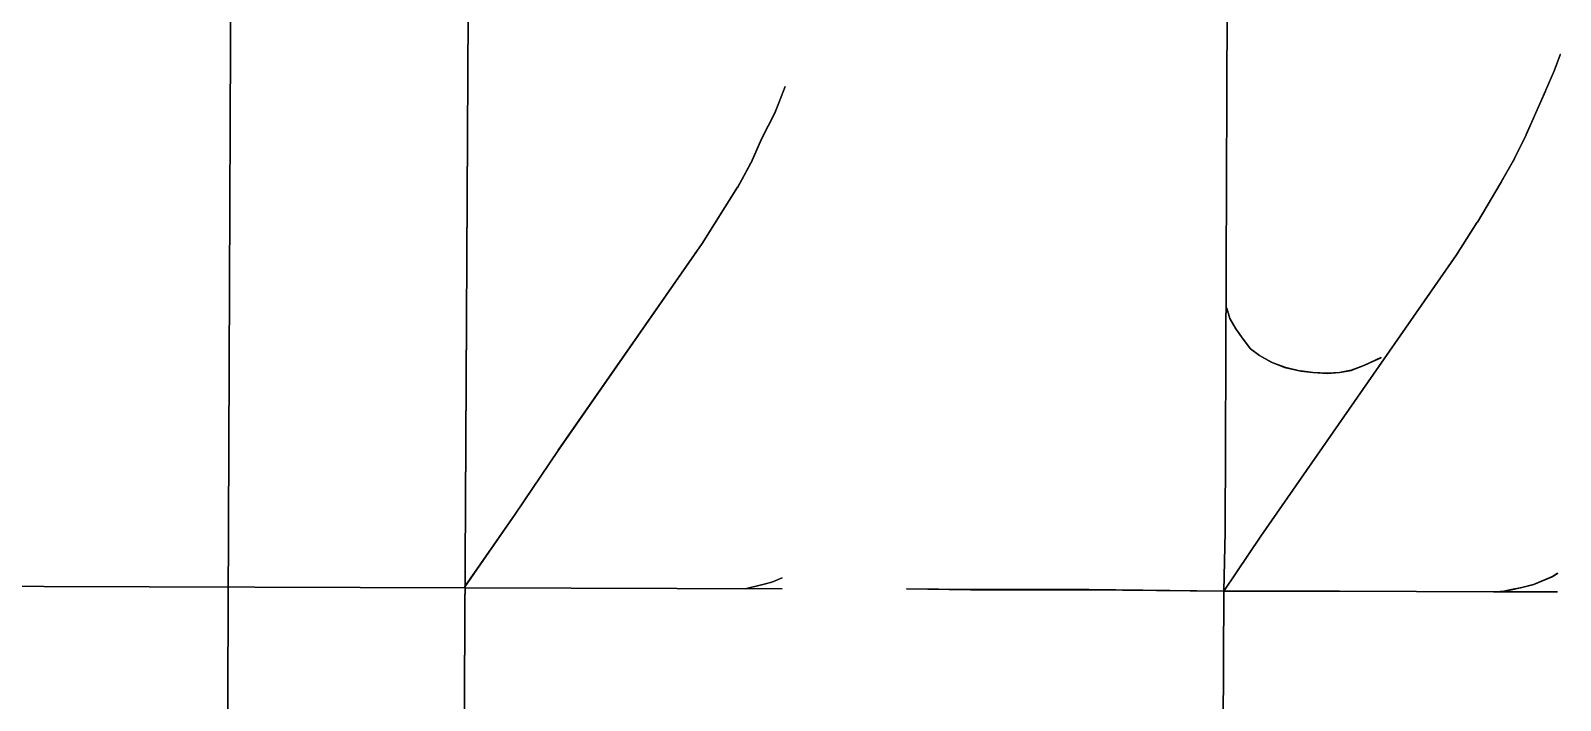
# Model space of a CAD drawing. Extents: x -291248544 to -291003570, y 98625193 to 98746984.
# Drawn here: x -291102699 to -291079078, y 98656306 to 98666651 of the extents above; entities that cross this region are included whole.
import ezdxf

# ---------------------------------------------------------------- set-up
doc = ezdxf.new("R2010")
doc.units = 0

msp = doc.modelspace()

# ---------------------------------------------------------------- linework, layer by layer
at = {"layer": 'mg_to_dxf', "color": 2}
for points in [[(-291095832.83, 98686728.93), (-291095833.82, 98686729.94), (-291096016.93, 98653701.3), (-291096015.93, 98653702.28)], [(-291096015.93, 98653702.28), (-291096014.93, 98653701.26), (-291095831.82, 98686729.93), (-291095832.83, 98686728.93)], [(-291099586.49, 98672652.7), (-291099587.48, 98672653.71), (-291099656.15, 98656516.53), (-291099655.15, 98656517.53)], [(-291099655.15, 98656517.53), (-291099654.15, 98656516.52), (-291099585.48, 98672653.69), (-291099586.49, 98672652.7)], [(-291084205.63, 98671084.86), (-291084206.63, 98671085.87), (-291084252.41, 98658908.36), (-291084251.4, 98658909.34)], [(-291084251.4, 98658909.34), (-291084250.41, 98658908.33), (-291084204.63, 98671085.84), (-291084205.63, 98671084.86)], [(-291079078.85, 98666278.37), (-291079079.43, 98666279.66), (-291079171.33, 98666038.42), (-291079170.05, 98666038.98)], [(-291079170.05, 98666038.98), (-291079169.48, 98666037.67), (-291079077.56, 98666278.95), (-291079078.85, 98666278.37)], [(-291079078.85, 98666278.37), (-291079077.56, 98666278.95), (-291079079.43, 98666279.66), (-291079078.85, 98666278.37)], [(-291079170.42, 98666038.05), (-291079170.96, 98666039.35), (-291079308.67, 98665718.02), (-291079307.36, 98665718.54)], [(-291079307.36, 98665718.54), (-291079306.84, 98665717.22), (-291079169.1, 98666038.6), (-291079170.42, 98666038.05)], [(-291079170.05, 98666038.98), (-291079171.33, 98666038.42), (-291079169.48, 98666037.67), (-291079170.05, 98666038.98)], [(-291079170.42, 98666038.05), (-291079169.1, 98666038.6), (-291079170.96, 98666039.35), (-291079170.42, 98666038.05)], [(-291091049.38, 98665786.28), (-291091049.95, 98665787.57), (-291091210.51, 98665374.7), (-291091209.23, 98665375.22)], [(-291091209.23, 98665375.22), (-291091208.68, 98665373.88), (-291091048.08, 98665786.85), (-291091049.38, 98665786.28)], [(-291091049.38, 98665786.28), (-291091048.08, 98665786.85), (-291091049.95, 98665787.57), (-291091049.38, 98665786.28)], [(-291079307.76, 98665717.62), (-291079308.27, 98665718.93), (-291079606.21, 98665042.85), (-291079604.9, 98665043.33)], [(-291079604.9, 98665043.33), (-291079604.4, 98665041.99), (-291079306.44, 98665718.14), (-291079307.76, 98665717.62)], [(-291079307.36, 98665718.54), (-291079308.67, 98665718.02), (-291079306.84, 98665717.22), (-291079307.36, 98665718.54)], [(-291079307.76, 98665717.62), (-291079306.44, 98665718.14), (-291079308.27, 98665718.93), (-291079307.76, 98665717.62)], [(-291091209.64, 98665374.31), (-291091210.1, 98665375.61), (-291091416.54, 98664974.2), (-291091415.18, 98664974.66)], [(-291091415.18, 98664974.66), (-291091414.73, 98664973.34), (-291091208.27, 98665374.79), (-291091209.64, 98665374.31)], [(-291091209.23, 98665375.22), (-291091210.51, 98665374.7), (-291091208.68, 98665373.88), (-291091209.23, 98665375.22)], [(-291091209.64, 98665374.31), (-291091208.27, 98665374.79), (-291091210.1, 98665375.61), (-291091209.64, 98665374.31)], [(-291079605.33, 98665042.43), (-291079605.78, 98665043.75), (-291079789.32, 98664676.69), (-291079787.98, 98664677.11)], [(-291079787.98, 98664677.11), (-291079787.55, 98664675.75), (-291079603.97, 98665042.9), (-291079605.33, 98665042.43)], [(-291079604.9, 98665043.33), (-291079606.21, 98665042.85), (-291079604.4, 98665041.99), (-291079604.9, 98665043.33)], [(-291079605.33, 98665042.43), (-291079603.97, 98665042.9), (-291079605.78, 98665043.75), (-291079605.33, 98665042.43)], [(-291091415.61, 98664973.75), (-291091416.11, 98664975.1), (-291091576.72, 98664607.98), (-291091575.42, 98664608.46)], [(-291091575.42, 98664608.46), (-291091574.92, 98664607.1), (-291091414.3, 98664974.24), (-291091415.61, 98664973.75)], [(-291091415.18, 98664974.66), (-291091416.54, 98664974.2), (-291091414.73, 98664973.34), (-291091415.18, 98664974.66)], [(-291091415.61, 98664973.75), (-291091414.3, 98664974.24), (-291091416.11, 98664975.1), (-291091415.61, 98664973.75)], [(-291091575.86, 98664607.56), (-291091576.28, 98664608.88), (-291091782.72, 98664230.41), (-291091781.38, 98664230.79)], [(-291091781.38, 98664230.79), (-291091780.99, 98664229.4), (-291091574.48, 98664608), (-291091575.86, 98664607.56)], [(-291091575.42, 98664608.46), (-291091576.72, 98664607.98), (-291091574.92, 98664607.1), (-291091575.42, 98664608.46)], [(-291091575.86, 98664607.56), (-291091574.48, 98664608), (-291091576.28, 98664608.88), (-291091575.86, 98664607.56)], [(-291079788.45, 98664676.23), (-291079788.85, 98664677.57), (-291079995.31, 98664310.52), (-291079993.96, 98664310.89)], [(-291079993.96, 98664310.89), (-291079993.58, 98664309.52), (-291079787.08, 98664676.63), (-291079788.45, 98664676.23)], [(-291079787.98, 98664677.11), (-291079789.32, 98664676.69), (-291079787.55, 98664675.75), (-291079787.98, 98664677.11)], [(-291079788.45, 98664676.23), (-291079787.08, 98664676.63), (-291079788.85, 98664677.57), (-291079788.45, 98664676.23)], [(-291079994.46, 98664310.03), (-291079994.81, 98664311.39), (-291080361.52, 98663692.57), (-291080360.16, 98663692.9)], [(-291080360.16, 98663692.9), (-291080359.82, 98663691.52), (-291079993.08, 98664310.39), (-291079994.46, 98664310.03)], [(-291079993.96, 98664310.89), (-291079995.31, 98664310.52), (-291079993.58, 98664309.52), (-291079993.96, 98664310.89)], [(-291079994.46, 98664310.03), (-291079993.08, 98664310.39), (-291079994.81, 98664311.39), (-291079994.46, 98664310.03)], [(-291091781.88, 98664229.92), (-291091782.21, 98664231.28), (-291092332.03, 98663360.73), (-291092330.67, 98663361.02)], [(-291092330.67, 98663361.02), (-291092330.37, 98663359.62), (-291091780.49, 98664230.26), (-291091781.88, 98664229.92)], [(-291091781.38, 98664230.79), (-291091782.72, 98664230.41), (-291091780.99, 98664229.4), (-291091781.38, 98664230.79)], [(-291091781.88, 98664229.92), (-291091780.49, 98664230.26), (-291091782.21, 98664231.28), (-291091781.88, 98664229.92)], [(-291080360.68, 98663692.05), (-291080361, 98663693.42), (-291080681.95, 98663189.07), (-291080680.58, 98663189.36)], [(-291080680.58, 98663189.36), (-291080680.28, 98663187.96), (-291080359.29, 98663692.37), (-291080360.68, 98663692.05)], [(-291080360.16, 98663692.9), (-291080361.52, 98663692.57), (-291080359.82, 98663691.52), (-291080360.16, 98663692.9)], [(-291080360.68, 98663692.05), (-291080359.29, 98663692.37), (-291080361, 98663693.42), (-291080360.68, 98663692.05)], [(-291092331.22, 98663360.19), (-291092331.48, 98663361.56), (-291094552.2, 98660167.85), (-291094550.8, 98660168.1)], [(-291094550.8, 98660168.1), (-291094550.55, 98660166.72), (-291092329.81, 98663360.45), (-291092331.22, 98663360.19)], [(-291092330.67, 98663361.02), (-291092332.03, 98663360.73), (-291092330.37, 98663359.62), (-291092330.67, 98663361.02)], [(-291092331.22, 98663360.19), (-291092329.81, 98663360.45), (-291092331.48, 98663361.56), (-291092331.22, 98663360.19)], [(-291080681.13, 98663188.52), (-291080681.39, 98663189.9), (-291083703.2, 98658840.33), (-291083701.8, 98658840.59)], [(-291083701.8, 98658840.59), (-291083701.55, 98658839.2), (-291080679.73, 98663188.79), (-291080681.13, 98663188.52)], [(-291080680.58, 98663189.36), (-291080681.95, 98663189.07), (-291080680.28, 98663187.96), (-291080680.58, 98663189.36)], [(-291080681.13, 98663188.52), (-291080679.73, 98663188.79), (-291080681.39, 98663189.9), (-291080681.13, 98663188.52)], [(-291084228.38, 98662364.48), (-291084227.69, 98662365.72), (-291084229.61, 98662365.17), (-291084228.38, 98662364.48)], [(-291084228.38, 98662364.48), (-291084229.61, 98662365.17), (-291084183.53, 98662203.87), (-291084182.88, 98662205.23)], [(-291084182.88, 98662205.23), (-291084181.67, 98662204.65), (-291084227.69, 98662365.72), (-291084228.38, 98662364.48)], [(-291084182.49, 98662204.31), (-291084182.06, 98662205.57), (-291084183.92, 98662204.79), (-291084182.49, 98662204.31)], [(-291084182.49, 98662204.31), (-291084183.92, 98662204.79), (-291084091.78, 98662043.55), (-291084091.43, 98662044.96)], [(-291084182.88, 98662205.23), (-291084183.53, 98662203.87), (-291084181.67, 98662204.65), (-291084182.88, 98662205.23)], [(-291084091.43, 98662044.96), (-291084090.09, 98662044.63), (-291084182.06, 98662205.57), (-291084182.49, 98662204.31)], [(-291084090.9, 98662044.12), (-291084090.63, 98662045.47), (-291084092.32, 98662044.39), (-291084090.9, 98662044.12)], [(-291084090.9, 98662044.12), (-291084092.32, 98662044.39), (-291083977.26, 98661883.31), (-291083977.04, 98661884.71)], [(-291084091.43, 98662044.96), (-291084091.78, 98662043.55), (-291084090.09, 98662044.63), (-291084091.43, 98662044.96)], [(-291083977.04, 98661884.71), (-291083975.65, 98661884.5), (-291084090.63, 98662045.47), (-291084090.9, 98662044.12)], [(-291083976.44, 98661883.91), (-291083976.25, 98661885.3), (-291083977.85, 98661884.11), (-291083976.44, 98661883.91)], [(-291083976.44, 98661883.91), (-291083977.85, 98661884.11), (-291083862.71, 98661734.42), (-291083862.61, 98661735.93)], [(-291083977.04, 98661884.71), (-291083977.26, 98661883.31), (-291083975.65, 98661884.5), (-291083977.04, 98661884.71)], [(-291083862.61, 98661735.93), (-291083861.29, 98661735.85), (-291083976.25, 98661885.3), (-291083976.44, 98661883.91)], [(-291083861.9, 98661735.23), (-291083862, 98661736.56), (-291083863.42, 98661735.12), (-291083861.9, 98661735.23)], [(-291083861.9, 98661735.23), (-291083863.42, 98661735.12), (-291083725.12, 98661631.4), (-291083725.38, 98661632.84)], [(-291083862.61, 98661735.93), (-291083862.71, 98661734.42), (-291083861.29, 98661735.85), (-291083862.61, 98661735.93)], [(-291083725.38, 98661632.84), (-291083724.03, 98661633.08), (-291083862, 98661736.56), (-291083861.9, 98661735.23)], [(-291083724.54, 98661632.29), (-291083724.86, 98661633.62), (-291083725.96, 98661631.94), (-291083724.54, 98661632.29)], [(-291083724.54, 98661632.29), (-291083725.96, 98661631.94), (-291083541.86, 98661528.39), (-291083542.31, 98661529.79)], [(-291083725.38, 98661632.84), (-291083725.12, 98661631.4), (-291083724.03, 98661633.08), (-291083725.38, 98661632.84)], [(-291083542.31, 98661529.79), (-291083541, 98661530.2), (-291083724.86, 98661633.62), (-291083724.54, 98661632.29)], [(-291083541.4, 98661529.36), (-291083541.91, 98661530.63), (-291083542.77, 98661528.82), (-291083541.4, 98661529.36)], [(-291083541.4, 98661529.36), (-291083542.77, 98661528.82), (-291083335.7, 98661448.29), (-291083336.34, 98661449.61)], [(-291083542.31, 98661529.79), (-291083541.86, 98661528.39), (-291083541, 98661530.2), (-291083542.31, 98661529.79)], [(-291083336.34, 98661449.61), (-291083335.12, 98661450.21), (-291083541.91, 98661530.63), (-291083541.4, 98661529.36)], [(-291082100.38, 98661483.58), (-291082099.84, 98661484.87), (-291082306.65, 98661404.44), (-291082305.44, 98661403.84)], [(-291082305.44, 98661403.84), (-291082306.1, 98661402.51), (-291082099.06, 98661483.02), (-291082100.38, 98661483.58)], [(-291081848.6, 98661598), (-291081848.1, 98661599.32), (-291082100.76, 98661484.48), (-291082099.46, 98661483.97)], [(-291082099.46, 98661483.97), (-291082100.76, 98661484.48), (-291082099.98, 98661482.64), (-291082099.46, 98661483.97)], [(-291082100.38, 98661483.58), (-291082099.06, 98661483.02), (-291082099.84, 98661484.87), (-291082100.38, 98661483.58)], [(-291082099.46, 98661483.97), (-291082099.98, 98661482.64), (-291081847.28, 98661597.5), (-291081848.6, 98661598)], [(-291081848.6, 98661598), (-291081847.28, 98661597.5), (-291081848.1, 98661599.32), (-291081848.6, 98661598)], [(-291083335.39, 98661449.32), (-291083336.07, 98661450.5), (-291083336.66, 98661448.58), (-291083335.39, 98661449.32)], [(-291083335.39, 98661449.32), (-291083336.66, 98661448.58), (-291083083.79, 98661391.11), (-291083084.59, 98661392.32)], [(-291083336.34, 98661449.61), (-291083335.7, 98661448.29), (-291083335.12, 98661450.21), (-291083336.34, 98661449.61)], [(-291083084.59, 98661392.32), (-291083083.45, 98661393.09), (-291083336.07, 98661450.5), (-291083335.39, 98661449.32)], [(-291083083.61, 98661392.15), (-291083084.43, 98661393.26), (-291083084.78, 98661391.29), (-291083083.61, 98661392.15)], [(-291083083.61, 98661392.15), (-291083084.78, 98661391.29), (-291082900.59, 98661368.26), (-291082901.5, 98661369.39)], [(-291083084.59, 98661392.32), (-291083083.79, 98661391.11), (-291083083.45, 98661393.09), (-291083084.59, 98661392.32)], [(-291082901.5, 98661369.39), (-291082900.42, 98661370.26), (-291083084.43, 98661393.26), (-291083083.61, 98661392.15)], [(-291082900.5, 98661369.3), (-291082901.41, 98661370.35), (-291082901.59, 98661368.35), (-291082900.5, 98661369.3)], [(-291082900.5, 98661369.3), (-291082901.59, 98661368.35), (-291082671.61, 98661356.85), (-291082672.62, 98661357.9)], [(-291082901.5, 98661369.39), (-291082900.59, 98661368.26), (-291082900.42, 98661370.26), (-291082901.5, 98661369.39)], [(-291082672.62, 98661357.9), (-291082671.63, 98661358.86), (-291082901.41, 98661370.35), (-291082900.5, 98661369.3)], [(-291082489.51, 98661369.29), (-291082488.64, 98661370.35), (-291082672.63, 98661358.85), (-291082671.62, 98661357.91)], [(-291082671.62, 98661357.91), (-291082672.63, 98661358.85), (-291082672.61, 98661356.85), (-291082671.62, 98661357.91)], [(-291082672.62, 98661357.9), (-291082671.61, 98661356.85), (-291082671.63, 98661358.86), (-291082672.62, 98661357.9)], [(-291082671.62, 98661357.91), (-291082672.61, 98661356.85), (-291082488.39, 98661368.36), (-291082489.51, 98661369.29)], [(-291082306.4, 98661403.56), (-291082305.69, 98661404.71), (-291082489.63, 98661370.23), (-291082488.52, 98661369.42)], [(-291082488.52, 98661369.42), (-291082489.63, 98661370.23), (-291082489.38, 98661368.24), (-291082488.52, 98661369.42)], [(-291082489.51, 98661369.29), (-291082488.39, 98661368.36), (-291082488.64, 98661370.35), (-291082489.51, 98661369.29)], [(-291082488.52, 98661369.42), (-291082489.38, 98661368.24), (-291082305.14, 98661402.78), (-291082306.4, 98661403.56)], [(-291082305.44, 98661403.84), (-291082306.65, 98661404.44), (-291082306.1, 98661402.51), (-291082305.44, 98661403.84)], [(-291082306.4, 98661403.56), (-291082305.14, 98661402.78), (-291082305.69, 98661404.71), (-291082306.4, 98661403.56)], [(-291094551.37, 98660167.28), (-291094551.63, 98660168.67), (-291095215.95, 98659183.65), (-291095214.56, 98659183.92)], [(-291095214.56, 98659183.92), (-291095214.3, 98659182.52), (-291094549.98, 98660167.54), (-291094551.37, 98660167.28)], [(-291094550.8, 98660168.1), (-291094552.2, 98660167.85), (-291094550.55, 98660166.72), (-291094550.8, 98660168.1)], [(-291094551.37, 98660167.28), (-291094549.98, 98660167.54), (-291094551.63, 98660168.67), (-291094551.37, 98660167.28)], [(-291095215.13, 98659183.09), (-291095215.38, 98659184.48), (-291095994.15, 98658062.14), (-291095992.76, 98658062.39)], [(-291095992.76, 98658062.39), (-291095992.51, 98658061), (-291095213.73, 98659183.35), (-291095215.13, 98659183.09)], [(-291095214.56, 98659183.92), (-291095215.95, 98659183.65), (-291095214.3, 98659182.52), (-291095214.56, 98659183.92)], [(-291095215.13, 98659183.09), (-291095213.73, 98659183.35), (-291095215.38, 98659184.48), (-291095215.13, 98659183.09)], [(-291084251.42, 98658908.34), (-291084252.39, 98658909.36), (-291084275.3, 98657992.83), (-291084274.28, 98657993.82)], [(-291084274.28, 98657993.82), (-291084273.3, 98657992.8), (-291084250.39, 98658909.33), (-291084251.42, 98658908.34)], [(-291084251.4, 98658909.34), (-291084252.41, 98658908.36), (-291084250.41, 98658908.33), (-291084251.4, 98658909.34)], [(-291084251.42, 98658908.34), (-291084250.39, 98658909.33), (-291084252.39, 98658909.36), (-291084251.42, 98658908.34)], [(-291083702.37, 98658839.77), (-291083702.63, 98658841.16), (-291084275.4, 98657993.46), (-291084274.01, 98657993.73)], [(-291084274.01, 98657993.73), (-291084273.74, 98657992.34), (-291083700.98, 98658840.03), (-291083702.37, 98658839.77)], [(-291083701.8, 98658840.59), (-291083703.2, 98658840.33), (-291083701.55, 98658839.2), (-291083701.8, 98658840.59)], [(-291083702.37, 98658839.77), (-291083700.98, 98658840.03), (-291083702.63, 98658841.16), (-291083702.37, 98658839.77)], [(-291091095.43, 98658199.11), (-291091094.91, 98658200.43), (-291091255.97, 98658131.4), (-291091254.73, 98658130.84)], [(-291091254.73, 98658130.84), (-291091255.33, 98658129.5), (-291091094.12, 98658198.59), (-291091095.43, 98658199.11)], [(-291091095.43, 98658199.11), (-291091094.12, 98658198.59), (-291091094.91, 98658200.43), (-291091095.43, 98658199.11)], [(-291079216.47, 98658210.56), (-291079216, 98658211.84), (-291079491.44, 98658097.07), (-291079490.2, 98658096.51)], [(-291079490.2, 98658096.51), (-291079490.81, 98658095.17), (-291079215.08, 98658210.06), (-291079216.47, 98658210.56)], [(-291079124.87, 98658267.71), (-291079124.56, 98658269.09), (-291079216.89, 98658211.38), (-291079215.58, 98658211.02)], [(-291079215.58, 98658211.02), (-291079216.89, 98658211.38), (-291079215.97, 98658209.6), (-291079215.58, 98658211.02)], [(-291079216.47, 98658210.56), (-291079215.08, 98658210.06), (-291079216, 98658211.84), (-291079216.47, 98658210.56)], [(-291079216.47, 98658210.56), (-291079215.08, 98658210.06), (-291079216, 98658211.84), (-291079216.46, 98658210.56)], [(-291079215.54, 98658210.95), (-291079216.01, 98658209.67), (-291079215.08, 98658210.06), (-291079216.47, 98658210.56)], [(-291079216.04, 98658210.74), (-291079216.43, 98658211.66), (-291079216, 98658211.84), (-291079216.46, 98658210.56)], [(-291079216.04, 98658210.74), (-291079216.43, 98658211.66), (-291079216.01, 98658209.67), (-291079215.54, 98658210.95)], [(-291079215.58, 98658211.02), (-291079215.97, 98658209.6), (-291079123.5, 98658267.39), (-291079124.87, 98658267.71)], [(-291079124.87, 98658267.71), (-291079123.5, 98658267.39), (-291079124.56, 98658269.09), (-291079124.87, 98658267.71)], [(-291091095.47, 98658027.65), (-291091094.47, 98658028.65), (-291109016.92, 98658085.87), (-291109015.92, 98658084.87)], [(-291109015.92, 98658084.87), (-291109016.92, 98658083.87), (-291091094.47, 98658026.65), (-291091095.47, 98658027.65)], [(-291095992.76, 98658062.39), (-291095994.15, 98658062.14), (-291095992.51, 98658061), (-291095992.76, 98658062.39)], [(-291091393, 98658096.19), (-291091392.27, 98658097.4), (-291091667.9, 98658028.5), (-291091666.69, 98658027.77)], [(-291091666.69, 98658027.77), (-291091667.9, 98658028.5), (-291091667.42, 98658026.56), (-291091666.69, 98658027.77)], [(-291091666.69, 98658027.77), (-291091667.42, 98658026.56), (-291091391.79, 98658095.46), (-291091393, 98658096.19)], [(-291091255.67, 98658130.52), (-291091255.02, 98658131.72), (-291091393.24, 98658097.16), (-291091392.03, 98658096.43)], [(-291091392.03, 98658096.43), (-291091393.24, 98658097.16), (-291091392.76, 98658095.22), (-291091392.03, 98658096.43)], [(-291091393, 98658096.19), (-291091391.79, 98658095.46), (-291091392.27, 98658097.4), (-291091393, 98658096.19)], [(-291091392.03, 98658096.43), (-291091392.76, 98658095.22), (-291091254.38, 98658129.82), (-291091255.67, 98658130.52)], [(-291091254.73, 98658130.84), (-291091255.97, 98658131.4), (-291091255.33, 98658129.5), (-291091254.73, 98658130.84)], [(-291091255.67, 98658130.52), (-291091254.38, 98658129.82), (-291091255.02, 98658131.72), (-291091255.67, 98658130.52)], [(-291091095.47, 98658027.65), (-291091094.47, 98658026.65), (-291091094.47, 98658028.65), (-291091095.47, 98658027.65)], [(-291089171.86, 98658027.64), (-291089172.85, 98658028.65), (-291089172.87, 98658026.65), (-291089171.86, 98658027.64)], [(-291089171.86, 98658027.64), (-291089172.87, 98658026.65), (-291088187.68, 98658015.2), (-291088188.67, 98658016.21)], [(-291088188.67, 98658016.21), (-291088187.67, 98658017.2), (-291089172.85, 98658028.65), (-291089171.86, 98658027.64)], [(-291088187.67, 98658016.2), (-291088188.67, 98658017.2), (-291088188.68, 98658015.2), (-291088187.67, 98658016.2)], [(-291088187.67, 98658016.2), (-291088188.68, 98658015.2), (-291086356.62, 98658015.2), (-291086357.62, 98658016.2)], [(-291086357.62, 98658016.2), (-291086356.61, 98658017.2), (-291088188.67, 98658017.2), (-291088187.67, 98658016.2)], [(-291088188.67, 98658016.21), (-291088187.68, 98658015.2), (-291088187.67, 98658017.2), (-291088188.67, 98658016.21)], [(-291086356.62, 98658016.2), (-291086357.61, 98658017.21), (-291086357.62, 98658015.21), (-291086356.62, 98658016.2)], [(-291086357.62, 98658016.2), (-291086356.62, 98658015.2), (-291086356.61, 98658017.2), (-291086357.62, 98658016.2)], [(-291086356.62, 98658016.2), (-291086357.62, 98658015.21), (-291084273.8, 98657992.31), (-291084274.79, 98657993.32)], [(-291084274.79, 98657993.32), (-291084273.79, 98657994.31), (-291086357.61, 98658017.21), (-291086356.62, 98658016.2)], [(-291084274.29, 98657992.82), (-291084275.29, 98657993.83), (-291084366.85, 98638663.75), (-291084365.84, 98638664.75)], [(-291084365.84, 98638664.75), (-291084364.85, 98638663.74), (-291084273.29, 98657993.8), (-291084274.29, 98657992.82)], [(-291084274.01, 98657993.73), (-291084275.4, 98657993.46), (-291084273.74, 98657992.34), (-291084274.01, 98657993.73)], [(-291084274.28, 98657993.82), (-291084275.3, 98657992.83), (-291084273.3, 98657992.8), (-291084274.28, 98657993.82)], [(-291084274.29, 98657992.82), (-291084273.29, 98657993.8), (-291084275.29, 98657993.83), (-291084274.29, 98657992.82)], [(-291084273.79, 98657993.32), (-291084274.79, 98657994.32), (-291084274.8, 98657992.32), (-291084273.79, 98657993.32)], [(-291084273.79, 98657993.32), (-291084274.8, 98657992.32), (-291082488.52, 98657992.32), (-291082489.51, 98657993.32)], [(-291082489.51, 98657993.32), (-291082488.51, 98657994.32), (-291084274.79, 98657994.32), (-291084273.79, 98657993.32)], [(-291084274.79, 98657993.32), (-291084273.8, 98657992.31), (-291084273.79, 98657994.31), (-291084274.79, 98657993.32)], [(-291082488.51, 98657993.31), (-291082489.51, 98657994.32), (-291082489.52, 98657992.32), (-291082488.51, 98657993.31)], [(-291082488.51, 98657993.31), (-291082489.52, 98657992.32), (-291080108.14, 98657980.87), (-291080109.14, 98657981.87)], [(-291080109.14, 98657981.87), (-291080108.14, 98657982.87), (-291082489.51, 98657994.32), (-291082488.51, 98657993.31)], [(-291082489.51, 98657993.32), (-291082488.52, 98657992.32), (-291082488.51, 98657994.32), (-291082489.51, 98657993.32)], [(-291079124.95, 98657981.87), (-291079123.95, 98657982.87), (-291080109.14, 98657982.87), (-291080108.14, 98657981.87)], [(-291080108.14, 98657981.87), (-291080109.14, 98657982.87), (-291080109.14, 98657980.87), (-291080108.14, 98657981.87)], [(-291080109.14, 98657981.87), (-291080108.14, 98657980.87), (-291080108.14, 98657982.87), (-291080109.14, 98657981.87)], [(-291080108.14, 98657981.87), (-291080109.14, 98657980.87), (-291079123.95, 98657980.87), (-291079124.95, 98657981.87)], [(-291079948.92, 98657993.27), (-291079948.08, 98657994.36), (-291080063.46, 98657982.82), (-291080062.37, 98657981.92)], [(-291080062.37, 98657981.92), (-291080063.46, 98657982.82), (-291080063.26, 98657980.83), (-291080062.37, 98657981.92)], [(-291080062.37, 98657981.92), (-291080063.26, 98657980.83), (-291079947.78, 98657992.38), (-291079948.92, 98657993.27)], [(-291079834.47, 98658016.11), (-291079833.7, 98658017.28), (-291079949.06, 98657994.21), (-291079947.93, 98657993.41)], [(-291079947.93, 98657993.41), (-291079949.06, 98657994.21), (-291079948.77, 98657992.23), (-291079947.93, 98657993.41)], [(-291079948.92, 98657993.27), (-291079947.78, 98657992.38), (-291079948.08, 98657994.36), (-291079948.92, 98657993.27)], [(-291079947.93, 98657993.41), (-291079948.77, 98657992.23), (-291079833.29, 98658015.32), (-291079834.47, 98658016.11)], [(-291079674.26, 98658050.43), (-291079673.5, 98658051.62), (-291079834.68, 98658017.08), (-291079833.5, 98658016.31)], [(-291079833.5, 98658016.31), (-291079834.68, 98658017.08), (-291079834.27, 98658015.12), (-291079833.5, 98658016.31)], [(-291079834.47, 98658016.11), (-291079833.29, 98658015.32), (-291079833.7, 98658017.28), (-291079834.47, 98658016.11)], [(-291079833.5, 98658016.31), (-291079834.27, 98658015.12), (-291079673.05, 98658049.67), (-291079674.26, 98658050.43)], [(-291079491.15, 98658096.19), (-291079490.49, 98658097.39), (-291079674.48, 98658051.39), (-291079673.28, 98658050.66)], [(-291079673.28, 98658050.66), (-291079674.48, 98658051.39), (-291079674.03, 98658049.44), (-291079673.28, 98658050.66)], [(-291079674.26, 98658050.43), (-291079673.05, 98658049.67), (-291079673.5, 98658051.62), (-291079674.26, 98658050.43)], [(-291079673.28, 98658050.66), (-291079674.03, 98658049.44), (-291079489.86, 98658095.48), (-291079491.15, 98658096.19)], [(-291079490.2, 98658096.51), (-291079491.44, 98658097.07), (-291079490.81, 98658095.17), (-291079490.2, 98658096.51)], [(-291079491.15, 98658096.19), (-291079489.86, 98658095.48), (-291079490.49, 98658097.39), (-291079491.15, 98658096.19)], [(-291079124.95, 98657981.87), (-291079123.95, 98657980.87), (-291079123.95, 98657982.87), (-291079124.95, 98657981.87)], [(-291099655.15, 98656517.53), (-291099656.15, 98656516.53), (-291099654.15, 98656516.52), (-291099655.15, 98656517.53)], [(-291099655.15, 98656516.53), (-291099656.15, 98656517.53), (-291099656.15, 98654971.58), (-291099655.15, 98654972.58)], [(-291099655.15, 98656516.53), (-291099654.15, 98656517.53), (-291099656.15, 98656517.53), (-291099655.15, 98656516.53)], [(-291099655.15, 98654972.58), (-291099654.15, 98654971.58), (-291099654.15, 98656517.53), (-291099655.15, 98656516.53)]]:
    msp.add_3dface(points, dxfattribs=at)

doc.saveas('drawing.dxf')
